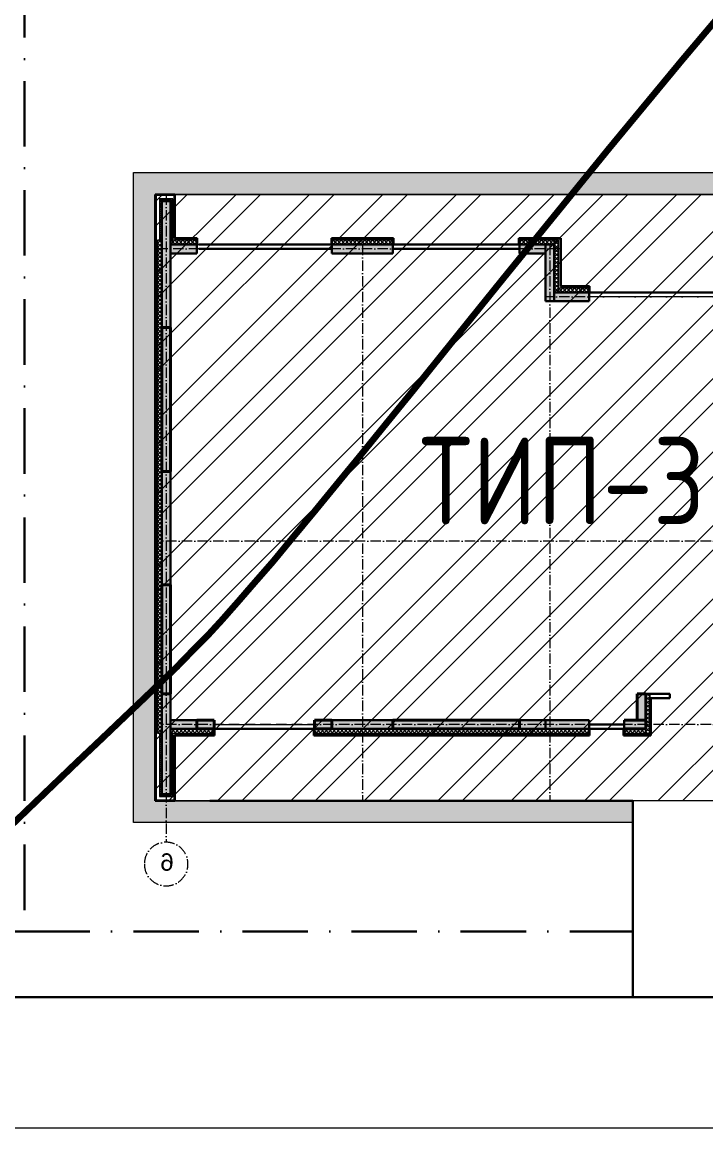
# Model space of a CAD drawing. Header units: millimetres. Extents: x 1353783 to 6492029790, y -7276956 to -512500.
# Drawn here: x 9984352 to 9987488, y -2844701 to -2839631 of the extents above; entities that cross this region are included whole.
import ezdxf
from ezdxf.enums import TextEntityAlignment as Align

# ---------------------------------------------------------------- set-up
doc = ezdxf.new("R2010")
doc.units = ezdxf.units.MM
for name, pattern in [('( Dashed )', [0.75, 0.5, -0.25]), ('482 Границы районов', [5, 3, -1, 0, -1]), ('ACAD_ISO10W100', [18, 12, -3, 0, -3]), ('CONTI', [0]), ('осевая', [50.8, 31.75, -6.35, 6.35, -6.35])]:
    doc.linetypes.add(name, pattern=pattern)
doc.layers.get('0').update_dxf_attribs({"lineweight": 5})
doc.layers.get('Defpoints').update_dxf_attribs({"color": 255})
for name, color, linetype, lineweight in [('!A-DIAFRAGM типовой', 142, 'Continuous', 0), ('7земля', 7, 'Continuous', 30), ('DIAFRAGM', 46, 'Continuous', 30), ('Hatch', 254, 'Continuous', 5), ('INSULATION', 81, 'Continuous', 5), ('Room_name', 250, 'Continuous', 20), ('Room_number', 250, 'Continuous', 13), ('Ар-окна', 5, 'Continuous', 9), ('ГП-Граница учасика ИЖС', 3, 'Continuous', 5), ('ГП-Тратуар', 3, 'Continuous', 5), ('оси', 231, 'осевая', 9)]:
    doc.layers.add(name, color=color, linetype=linetype, lineweight=lineweight)
for name, color, linetype in [('GOR_BUNKNOWN', 212, 'CONTI'), ('Заливка', 7, 'Continuous'), ('РЕЛЬЕФ', 7, 'CONTI')]:
    doc.layers.add(name, color=color, linetype=linetype)
doc.styles.add('GOST Common', font='', dxfattribs={"height": 3})
doc.styles.add('ISOCPEUR', font='', dxfattribs={"width": 0.85})
doc.styles.get('GOST Common').set_extended_font_data('GOST Common')
doc.styles.get('ISOCPEUR').set_extended_font_data('ISOCPEUR')

# ---------------------------------------------------------------- blocks, each defined once
blk = doc.blocks.new('амвамвам')
at = {"lineweight": 30, "ltscale": 100, "true_color": 0x939598}
h = blk.add_hatch(color=252, dxfattribs=at)
h.dxf.hatch_style = 1
h.paths.add_polyline_path([(9894780, -3620392), (9894780, -3620892), (9899130, -3620892), (9899130, -3620392)], flags=17)
h.paths.add_polyline_path([(9891980, -3620392), (9891980, -3620892), (9880530, -3620892), (9880530, -3605992), (9906030, -3605992), (9906530, -3605992), (9906530, -3623392), (9906030, -3623392), (9906030, -3606492), (9881030, -3606492), (9881030, -3620392)])
at = {"color": 251, "lineweight": 15, "ltscale": 100, "true_color": 0x636466}
blk.add_lwpolyline([(9891980, -3620392), (9891980, -3620892), (9880530, -3620892), (9880530, -3605992), (9906030, -3605992), (9906530, -3605992), (9906530, -3623392), (9906030, -3623392), (9906030, -3606492), (9881030, -3606492), (9881030, -3620392)], close=True, dxfattribs=at)
blk = doc.blocks.new('ТИП-3')
at = {"layer": '!A-DIAFRAGM типовой', "lineweight": 0, "ltscale": 100, "true_color": 0x000000}
h = blk.add_hatch(color=18, dxfattribs=at)
h.dxf.hatch_style = 1
h.paths.add_polyline_path([(10387614, -2871481), (10387814, -2871481), (10387814, -2868581), (10387614, -2868581)])
h = blk.add_hatch(color=18, dxfattribs=at)
h.dxf.hatch_style = 1
h.paths.add_polyline_path([(10378814, -2870881), (10379014, -2870881), (10379014, -2869581), (10378814, -2869581)])
h = blk.add_hatch(color=18, dxfattribs=at)
h.dxf.hatch_style = 1
h.paths.add_polyline_path([(10379014, -2869581), (10379014, -2869781), (10379614, -2869781), (10379614, -2869581)])
h = blk.add_hatch(color=18, dxfattribs=at)
h.dxf.hatch_style = 1
h.paths.add_polyline_path([(10382514, -2869581), (10382514, -2869781), (10383914, -2869781), (10383914, -2869581)])
h = blk.add_hatch(color=18, dxfattribs=at)
h.dxf.hatch_style = 1
h.paths.add_polyline_path([(10387014, -2869581), (10387014, -2869781), (10387614, -2869781), (10387614, -2869581)])
h = blk.add_hatch(color=18, dxfattribs=at)
h.dxf.hatch_style = 1
h.paths.add_polyline_path([(10378014, -2870681), (10378014, -2870881), (10378814, -2870881), (10378814, -2870681)])
h = blk.add_hatch(color=18, dxfattribs=at)
h.dxf.hatch_style = 1
h.paths.add_polyline_path([(10387814, -2874781), (10387614, -2874781), (10387614, -2877381), (10387814, -2877381)])
h = blk.add_hatch(color=18, dxfattribs=at)
h.dxf.hatch_style = 1
h.paths.add_polyline_path([(10387814, -2879881), (10387614, -2879881), (10387614, -2882181), (10387814, -2882181)])
h = blk.add_hatch(color=18, dxfattribs=at)
h.dxf.hatch_style = 1
h.paths.add_polyline_path([(10378014, -2880481), (10378014, -2880681), (10379014, -2880681), (10379014, -2880481)])
h = blk.add_hatch(color=18, dxfattribs=at)
h.dxf.hatch_style = 1
h.paths.add_polyline_path([(10379614, -2880481), (10379614, -2880681), (10379014, -2880681), (10379014, -2880481)])
h = blk.add_hatch(color=18, dxfattribs=at)
h.dxf.hatch_style = 1
h.paths.add_polyline_path([(10383914, -2880481), (10383914, -2880681), (10382514, -2880681), (10382514, -2880481)])
h = blk.add_hatch(color=18, dxfattribs=at)
h.dxf.hatch_style = 1
h.paths.add_polyline_path([(10387614, -2880681), (10387614, -2880481), (10387014, -2880481), (10387014, -2880681)])
at = {"layer": 'Hatch', "lineweight": 40, "ltscale": 0.5, "true_color": 0x000000}
for points in [[(10387814, -2874781), (10387614, -2874781), (10387614, -2871481), (10387814, -2871481)], [(10387814, -2879881), (10387614, -2879881), (10387614, -2877381), (10387814, -2877381)], [(10376914, -2880481), (10376714, -2880481), (10376714, -2879879), (10376914, -2879879)], [(10376714, -2880681), (10376714, -2880481), (10377214, -2880481), (10377214, -2880681)], [(10379614, -2880681), (10379614, -2880481), (10382514, -2880481), (10382514, -2880681)], [(10383914, -2880681), (10383914, -2880481), (10384314, -2880481), (10384314, -2880681)], [(10386614, -2880681), (10386614, -2880481), (10387014, -2880481), (10387014, -2880681)]]:
    blk.add_hatch(color=18, dxfattribs=at).paths.add_polyline_path(points)
at = {"layer": '7земля', "color": 18, "linetype": '( Dashed )', "lineweight": 20, "ltscale": 700, "true_color": 0x000000}
for p, q in [((10363414, -2868431), (10387514, -2868431)), ((10369864, -2882331), (10387514, -2882331))]:
    blk.add_line(p, q, dxfattribs=at)
at = {"layer": '7земля', "color": 18, "lineweight": 30, "ltscale": 100, "true_color": 0x000000}
for p, q in [((10387514, -2869431), (10387514, -2868431)), ((10387514, -2868431), (10387964, -2868431)), ((10387524, -2869441), (10387524, -2868441)), ((10387524, -2868441), (10387954, -2868441)), ((10387954, -2868441), (10387954, -2882321)), ((10387964, -2868431), (10387964, -2882331)), ((10378664, -2870531), (10378664, -2869431)), ((10378664, -2869431), (10379624, -2869431)), ((10378674, -2870541), (10378674, -2869441)), ((10378674, -2869441), (10379614, -2869441)), ((10379614, -2869441), (10379614, -2869581)), ((10379614, -2869581), (10379664, -2869581)), ((10379624, -2869431), (10379624, -2869581)), ((10382464, -2869581), (10379664, -2869581)), ((10382514, -2869581), (10382464, -2869581)), ((10383924, -2869431), (10382504, -2869431)), ((10382504, -2869431), (10382504, -2869581)), ((10383914, -2869441), (10382514, -2869441)), ((10382514, -2869441), (10382514, -2869581)), ((10383914, -2869581), (10383914, -2869441)), ((10383914, -2869581), (10383964, -2869581)), ((10383924, -2869581), (10383924, -2869431)), ((10386964, -2869581), (10383964, -2869581)), ((10387004, -2869581), (10387004, -2869431)), ((10387004, -2869431), (10387514, -2869431)), ((10387014, -2869581), (10387014, -2869441)), ((10387014, -2869441), (10387524, -2869441)), ((10379664, -2869681), (10379614, -2869681)), ((10379664, -2869681), (10382464, -2869681)), ((10382464, -2869681), (10382514, -2869681)), ((10383964, -2869681), (10383914, -2869681)), ((10383964, -2869681), (10386964, -2869681)), ((10378004, -2870681), (10378004, -2870531)), ((10378004, -2870531), (10378664, -2870531)), ((10378014, -2870681), (10378014, -2870541)), ((10378014, -2870541), (10378674, -2870541)), ((10377964, -2870681), (10375164, -2870681)), ((10378014, -2870681), (10377964, -2870681)), ((10376164, -2879979), (10376164, -2879879)), ((10376164, -2879979), (10376164, -2879879)), ((10376164, -2879879), (10376214, -2879879)), ((10376214, -2879979), (10376164, -2879979)), ((10376564, -2879879), (10376214, -2879879)), ((10376214, -2879979), (10376564, -2879979)), ((10376614, -2879879), (10376564, -2879879)), ((10376564, -2879979), (10376614, -2879979)), ((10376604, -2879979), (10376604, -2880832)), ((10376614, -2879879), (10376714, -2879879)), ((10376614, -2879979), (10376614, -2880822)), ((10377214, -2880481), (10377214, -2880681)), ((10378014, -2880481), (10378014, -2880681)), ((10377201, -2880681), (10377214, -2880694)), ((10377214, -2880681), (10377214, -2880581)), ((10377214, -2880581), (10377264, -2880581)), ((10377214, -2880821), (10377214, -2880681)), ((10377264, -2880681), (10377214, -2880681)), ((10377224, -2880831), (10377224, -2880681)), ((10377964, -2880581), (10377264, -2880581)), ((10377264, -2880681), (10377964, -2880681)), ((10378014, -2880581), (10377964, -2880581)), ((10377964, -2880681), (10378014, -2880681)), ((10378004, -2880681), (10378004, -2880831)), ((10378014, -2880681), (10378014, -2880581)), ((10378014, -2880681), (10378014, -2880821)), ((10384364, -2880681), (10384314, -2880681)), ((10384314, -2880821), (10384314, -2880681)), ((10384324, -2880831), (10384324, -2880681)), ((10384364, -2880681), (10386564, -2880681)), ((10386564, -2880681), (10386614, -2880681)), ((10386604, -2880831), (10386604, -2880681)), ((10386614, -2880821), (10386614, -2880681)), ((10376604, -2880832), (10377224, -2880831)), ((10376614, -2880822), (10377214, -2880821)), ((10378004, -2880831), (10384324, -2880831)), ((10378014, -2880821), (10384314, -2880821)), ((10387514, -2880831), (10386604, -2880831)), ((10387524, -2880821), (10386614, -2880821)), ((10387514, -2882331), (10387514, -2880831)), ((10387524, -2882321), (10387524, -2880821)), ((10387964, -2882331), (10387514, -2882331)), ((10387954, -2882321), (10387524, -2882321))]:
    blk.add_line(p, q, dxfattribs=at)
at = {"layer": 'DIAFRAGM', "color": 18, "ltscale": 0.5, "true_color": 0x000000}
for p, q in [((10387814, -2868581), (10387614, -2868581)), ((10387614, -2868581), (10387614, -2871481)), ((10387814, -2871481), (10387814, -2868581)), ((10379014, -2869581), (10378814, -2869581)), ((10378814, -2869581), (10378814, -2870881)), ((10379014, -2870881), (10379014, -2869581)), ((10379014, -2869581), (10379014, -2869781)), ((10379614, -2869581), (10379014, -2869581)), ((10379614, -2869781), (10379614, -2869581)), ((10382514, -2869581), (10382514, -2869781)), ((10383914, -2869581), (10382514, -2869581)), ((10383914, -2869781), (10383914, -2869581)), ((10387014, -2869581), (10387014, -2869781)), ((10387614, -2869581), (10387014, -2869581)), ((10387614, -2869781), (10387614, -2869581)), ((10379014, -2869781), (10379614, -2869781)), ((10382514, -2869781), (10383914, -2869781)), ((10383314, -2869781), (10383114, -2869781)), ((10387014, -2869781), (10387614, -2869781)), ((10378014, -2870681), (10378014, -2870881)), ((10378814, -2870681), (10378014, -2870681)), ((10378814, -2870881), (10378814, -2870681)), ((10378014, -2870881), (10378814, -2870881)), ((10378814, -2870881), (10379014, -2870881)), ((10387614, -2871481), (10387814, -2871481)), ((10387814, -2874781), (10387614, -2874781)), ((10387614, -2874781), (10387614, -2877381)), ((10387814, -2877381), (10387814, -2874781)), ((10387614, -2876481), (10387614, -2876281)), ((10387614, -2877381), (10387814, -2877381)), ((10387814, -2879881), (10387614, -2879881)), ((10387614, -2879881), (10387614, -2882181)), ((10387814, -2882181), (10387814, -2879881)), ((10379014, -2880481), (10378014, -2880481)), ((10379014, -2880681), (10379014, -2880481)), ((10379014, -2880681), (10379014, -2880481)), ((10379014, -2880481), (10379614, -2880481)), ((10379614, -2880481), (10379614, -2880681)), ((10382514, -2880681), (10382514, -2880481)), ((10382514, -2880481), (10383914, -2880481)), ((10383914, -2880481), (10383914, -2880681)), ((10387614, -2880481), (10387014, -2880481)), ((10387014, -2880481), (10387014, -2880681)), ((10387614, -2880681), (10387614, -2880481)), ((10378014, -2880681), (10378814, -2880681)), ((10379014, -2880681), (10378814, -2880681)), ((10379614, -2880681), (10379014, -2880681)), ((10383914, -2880681), (10382514, -2880681)), ((10387014, -2880681), (10387614, -2880681)), ((10387614, -2882181), (10387814, -2882181))]:
    blk.add_line(p, q, dxfattribs=at)
at = {"layer": 'Hatch', "color": 18, "lineweight": 40, "ltscale": 0.5, "true_color": 0x000000}
for p, q in [((10387614, -2874781), (10387614, -2871481)), ((10387614, -2871481), (10387814, -2871481)), ((10387814, -2871481), (10387814, -2874781)), ((10387614, -2873541), (10387614, -2873441)), ((10387814, -2874781), (10387614, -2874781)), ((10387614, -2879881), (10387614, -2877381)), ((10387614, -2877381), (10387814, -2877381)), ((10387814, -2877381), (10387814, -2879881)), ((10376814, -2879879), (10376714, -2879879)), ((10376714, -2880481), (10376714, -2879879)), ((10376714, -2879879), (10376914, -2879879)), ((10376914, -2879879), (10376914, -2880481)), ((10387814, -2879881), (10387614, -2879881)), ((10376714, -2880681), (10376714, -2880481)), ((10376714, -2880481), (10377214, -2880481)), ((10376914, -2880481), (10376714, -2880481)), ((10379614, -2880681), (10379614, -2880481)), ((10379614, -2880481), (10382514, -2880481)), ((10379914, -2880481), (10380014, -2880481)), ((10381414, -2880481), (10381514, -2880481)), ((10382514, -2880481), (10382414, -2880481)), ((10382514, -2880481), (10382514, -2880681)), ((10383914, -2880681), (10383914, -2880481)), ((10383914, -2880481), (10384314, -2880481)), ((10384314, -2880481), (10384314, -2880681)), ((10386614, -2880681), (10386614, -2880481)), ((10386614, -2880481), (10387014, -2880481)), ((10387014, -2880481), (10387014, -2880681)), ((10377214, -2880681), (10376714, -2880681)), ((10382514, -2880681), (10379614, -2880681)), ((10384314, -2880681), (10383914, -2880681)), ((10387014, -2880681), (10386614, -2880681))]:
    blk.add_line(p, q, dxfattribs=at)
at = {"layer": 'INSULATION', "color": 18, "linetype": 'Continuous', "ltscale": 0.5, "true_color": 0x000000}
for p, q in [((10387564, -2868563), (10387596, -2868531)), ((10387564, -2868544), (10387601, -2868581)), ((10387591, -2868581), (10387641, -2868531)), ((10387596, -2868531), (10387646, -2868581)), ((10387636, -2868581), (10387686, -2868531)), ((10387641, -2868531), (10387691, -2868581)), ((10387681, -2868581), (10387731, -2868531)), ((10387686, -2868531), (10387736, -2868581)), ((10387726, -2868581), (10387776, -2868531)), ((10387731, -2868531), (10387781, -2868581)), ((10387771, -2868581), (10387821, -2868531)), ((10387776, -2868531), (10387826, -2868581)), ((10387816, -2868581), (10387864, -2868532)), ((10387821, -2868531), (10387864, -2868574)), ((10387861, -2868581), (10387864, -2868577)), ((10387601, -2868581), (10387564, -2868618)), ((10387564, -2868608), (10387614, -2868658)), ((10387614, -2868613), (10387564, -2868663)), ((10387564, -2868653), (10387614, -2868703)), ((10387614, -2868658), (10387564, -2868708)), ((10387564, -2868698), (10387614, -2868748)), ((10387614, -2868703), (10387564, -2868753)), ((10387564, -2868742), (10387614, -2868792)), ((10387614, -2868748), (10387564, -2868798)), ((10387564, -2868787), (10387614, -2868837)), ((10387614, -2868792), (10387564, -2868842)), ((10387582, -2868581), (10387614, -2868613)), ((10387851, -2868581), (10387814, -2868618)), ((10387814, -2868608), (10387864, -2868658)), ((10387864, -2868613), (10387814, -2868663)), ((10387814, -2868653), (10387864, -2868703)), ((10387864, -2868658), (10387814, -2868708)), ((10387814, -2868698), (10387864, -2868748)), ((10387864, -2868703), (10387814, -2868753)), ((10387814, -2868742), (10387864, -2868792)), ((10387864, -2868748), (10387814, -2868798)), ((10387814, -2868787), (10387864, -2868837)), ((10387864, -2868792), (10387814, -2868842)), ((10387832, -2868581), (10387864, -2868613)), ((10387564, -2868832), (10387614, -2868882)), ((10387614, -2868837), (10387564, -2868887)), ((10387564, -2868877), (10387614, -2868927)), ((10387614, -2868882), (10387564, -2868932)), ((10387564, -2868922), (10387614, -2868972)), ((10387614, -2868927), (10387564, -2868977)), ((10387564, -2868967), (10387614, -2869017)), ((10387614, -2868972), (10387564, -2869022)), ((10387564, -2869012), (10387614, -2869062)), ((10387614, -2869017), (10387564, -2869067)), ((10387564, -2869057), (10387614, -2869107)), ((10387614, -2869062), (10387564, -2869112)), ((10387814, -2868832), (10387864, -2868882)), ((10387864, -2868837), (10387814, -2868887)), ((10387814, -2868877), (10387864, -2868927)), ((10387864, -2868882), (10387814, -2868932)), ((10387814, -2868922), (10387864, -2868972)), ((10387864, -2868927), (10387814, -2868977)), ((10387814, -2868967), (10387864, -2869017)), ((10387864, -2868972), (10387814, -2869022)), ((10387814, -2869012), (10387864, -2869062)), ((10387864, -2869017), (10387814, -2869067)), ((10387814, -2869057), (10387864, -2869107)), ((10387864, -2869062), (10387814, -2869112)), ((10387564, -2869102), (10387614, -2869152)), ((10387614, -2869107), (10387564, -2869157)), ((10387564, -2869147), (10387614, -2869197)), ((10387614, -2869152), (10387564, -2869202)), ((10387564, -2869191), (10387614, -2869241)), ((10387614, -2869197), (10387564, -2869247)), ((10387564, -2869236), (10387614, -2869286)), ((10387614, -2869241), (10387564, -2869291)), ((10387564, -2869281), (10387614, -2869331)), ((10387614, -2869286), (10387564, -2869336)), ((10387564, -2869326), (10387614, -2869376)), ((10387614, -2869331), (10387564, -2869381)), ((10387814, -2869102), (10387864, -2869152)), ((10387864, -2869107), (10387814, -2869157)), ((10387814, -2869147), (10387864, -2869197)), ((10387864, -2869152), (10387814, -2869202)), ((10387814, -2869191), (10387864, -2869241)), ((10387864, -2869197), (10387814, -2869247)), ((10387814, -2869236), (10387864, -2869286)), ((10387864, -2869241), (10387814, -2869291)), ((10387814, -2869281), (10387864, -2869331)), ((10387864, -2869286), (10387814, -2869336)), ((10387814, -2869326), (10387864, -2869376)), ((10387864, -2869331), (10387814, -2869381)), ((10378714, -2869497), (10378731, -2869481)), ((10378714, -2869587), (10378814, -2869487)), ((10378814, -2869597), (10378714, -2869497)), ((10378714, -2869677), (10378814, -2869577)), ((10378814, -2869687), (10378714, -2869587)), ((10378814, -2869508), (10378788, -2869481)), ((10378814, -2869509), (10378842, -2869481)), ((10378814, -2869543), (10378852, -2869581)), ((10378832, -2869581), (10378932, -2869481)), ((10378842, -2869481), (10378942, -2869581)), ((10378922, -2869581), (10379022, -2869481)), ((10378932, -2869481), (10379032, -2869581)), ((10379011, -2869581), (10379111, -2869481)), ((10379022, -2869481), (10379122, -2869581)), ((10379101, -2869581), (10379201, -2869481)), ((10379111, -2869481), (10379211, -2869581)), ((10379191, -2869581), (10379291, -2869481)), ((10379201, -2869481), (10379301, -2869581)), ((10379281, -2869581), (10379381, -2869481)), ((10379291, -2869481), (10379391, -2869581)), ((10379371, -2869581), (10379471, -2869481)), ((10379381, -2869481), (10379481, -2869581)), ((10379460, -2869581), (10379560, -2869481)), ((10379471, -2869481), (10379571, -2869581)), ((10379550, -2869581), (10379614, -2869517)), ((10379560, -2869481), (10379614, -2869535)), ((10382514, -2869500), (10382534, -2869481)), ((10382514, -2869551), (10382544, -2869581)), ((10382524, -2869581), (10382624, -2869481)), ((10382534, -2869481), (10382634, -2869581)), ((10382613, -2869581), (10382713, -2869481)), ((10382624, -2869481), (10382724, -2869581)), ((10382703, -2869581), (10382803, -2869481)), ((10382713, -2869481), (10382813, -2869581)), ((10382793, -2869581), (10382893, -2869481)), ((10382803, -2869481), (10382903, -2869581)), ((10382883, -2869581), (10382983, -2869481)), ((10382893, -2869481), (10382993, -2869581)), ((10382973, -2869581), (10383073, -2869481)), ((10382983, -2869481), (10383083, -2869581)), ((10383062, -2869581), (10383162, -2869481)), ((10383073, -2869481), (10383173, -2869581)), ((10383152, -2869581), (10383252, -2869481)), ((10383162, -2869481), (10383262, -2869581)), ((10383242, -2869581), (10383342, -2869481)), ((10383252, -2869481), (10383352, -2869581)), ((10383332, -2869581), (10383432, -2869481)), ((10383342, -2869481), (10383442, -2869581)), ((10383422, -2869581), (10383522, -2869481)), ((10383432, -2869481), (10383532, -2869581)), ((10383511, -2869581), (10383611, -2869481)), ((10383522, -2869481), (10383622, -2869581)), ((10383601, -2869581), (10383701, -2869481)), ((10383611, -2869481), (10383711, -2869581)), ((10383691, -2869581), (10383791, -2869481)), ((10383701, -2869481), (10383801, -2869581)), ((10383781, -2869581), (10383881, -2869481)), ((10383791, -2869481), (10383891, -2869581)), ((10383871, -2869581), (10383914, -2869537)), ((10383881, -2869481), (10383914, -2869514)), ((10387014, -2869529), (10387062, -2869481)), ((10387014, -2869523), (10387073, -2869581)), ((10387052, -2869581), (10387152, -2869481)), ((10387062, -2869481), (10387162, -2869581)), ((10387142, -2869581), (10387242, -2869481)), ((10387152, -2869481), (10387252, -2869581)), ((10387232, -2869581), (10387332, -2869481)), ((10387242, -2869481), (10387342, -2869581)), ((10387322, -2869581), (10387422, -2869481)), ((10387332, -2869481), (10387432, -2869581)), ((10387411, -2869581), (10387511, -2869481)), ((10387422, -2869481), (10387522, -2869581)), ((10387501, -2869581), (10387601, -2869481)), ((10387511, -2869481), (10387611, -2869581)), ((10387564, -2869371), (10387614, -2869421)), ((10387614, -2869376), (10387564, -2869426)), ((10387564, -2869416), (10387614, -2869466)), ((10387614, -2869421), (10387564, -2869471)), ((10387564, -2869461), (10387584, -2869481)), ((10387591, -2869581), (10387614, -2869558)), ((10387614, -2869466), (10387599, -2869481)), ((10387601, -2869481), (10387614, -2869494)), ((10387814, -2869371), (10387864, -2869421)), ((10387864, -2869376), (10387814, -2869426)), ((10387814, -2869416), (10387864, -2869466)), ((10387864, -2869421), (10387814, -2869471)), ((10387814, -2869461), (10387834, -2869481)), ((10387814, -2869548), (10387882, -2869481)), ((10387814, -2869638), (10387914, -2869538)), ((10387914, -2869648), (10387814, -2869548)), ((10387914, -2869559), (10387837, -2869481)), ((10387864, -2869466), (10387849, -2869481)), ((10378714, -2869767), (10378814, -2869667)), ((10378814, -2869777), (10378714, -2869677)), ((10378714, -2869857), (10378814, -2869757)), ((10378814, -2869867), (10378714, -2869767)), ((10387814, -2869728), (10387914, -2869628)), ((10387914, -2869738), (10387814, -2869638)), ((10387814, -2869818), (10387914, -2869718)), ((10387914, -2869828), (10387814, -2869728)), ((10387814, -2869908), (10387914, -2869808)), ((10387914, -2869918), (10387814, -2869818)), ((10378714, -2869946), (10378814, -2869846)), ((10378814, -2869957), (10378714, -2869857)), ((10378714, -2870036), (10378814, -2869936)), ((10378814, -2870046), (10378714, -2869946)), ((10378714, -2870126), (10378814, -2870026)), ((10378814, -2870136), (10378714, -2870036)), ((10387814, -2869997), (10387914, -2869897)), ((10387914, -2870008), (10387814, -2869908)), ((10387814, -2870087), (10387914, -2869987)), ((10387914, -2870097), (10387814, -2869997)), ((10387814, -2870177), (10387914, -2870077)), ((10387914, -2870187), (10387814, -2870087)), ((10378714, -2870216), (10378814, -2870116)), ((10378814, -2870226), (10378714, -2870126)), ((10378714, -2870306), (10378814, -2870206)), ((10378814, -2870316), (10378714, -2870216)), ((10378714, -2870395), (10378814, -2870295)), ((10378814, -2870406), (10378714, -2870306)), ((10387814, -2870267), (10387914, -2870167)), ((10387914, -2870277), (10387814, -2870177)), ((10387814, -2870357), (10387914, -2870257)), ((10387914, -2870367), (10387814, -2870267)), ((10387814, -2870446), (10387914, -2870346)), ((10378014, -2870647), (10378081, -2870581)), ((10378014, -2870604), (10378091, -2870681)), ((10378071, -2870681), (10378171, -2870581)), ((10378081, -2870581), (10378181, -2870681)), ((10378160, -2870681), (10378260, -2870581)), ((10378171, -2870581), (10378271, -2870681)), ((10378250, -2870681), (10378350, -2870581)), ((10378260, -2870581), (10378360, -2870681)), ((10378340, -2870681), (10378440, -2870581)), ((10378350, -2870581), (10378450, -2870681)), ((10378430, -2870681), (10378530, -2870581)), ((10378440, -2870581), (10378540, -2870681)), ((10378520, -2870681), (10378620, -2870581)), ((10378530, -2870581), (10378630, -2870681)), ((10378609, -2870681), (10378709, -2870581)), ((10378620, -2870581), (10378714, -2870676)), ((10378709, -2870581), (10378714, -2870586)), ((10378714, -2870485), (10378814, -2870385)), ((10378814, -2870495), (10378714, -2870395)), ((10378714, -2870575), (10378814, -2870475)), ((10378814, -2870585), (10378714, -2870485)), ((10378714, -2870665), (10378814, -2870565)), ((10378814, -2870675), (10378714, -2870575)), ((10387914, -2870457), (10387814, -2870357)), ((10387814, -2870536), (10387914, -2870436)), ((10387914, -2870546), (10387814, -2870446)), ((10387814, -2870626), (10387914, -2870526)), ((10387914, -2870636), (10387814, -2870536)), ((10378699, -2870681), (10378714, -2870666)), ((10378730, -2870681), (10378714, -2870665)), ((10378788, -2870681), (10378814, -2870655)), ((10387814, -2870716), (10387914, -2870616)), ((10387914, -2870726), (10387814, -2870626)), ((10387814, -2870806), (10387914, -2870706)), ((10387914, -2870816), (10387814, -2870716)), ((10387814, -2870895), (10387914, -2870795)), ((10387914, -2870906), (10387814, -2870806)), ((10387814, -2870985), (10387914, -2870885)), ((10387914, -2870995), (10387814, -2870895)), ((10387814, -2871075), (10387914, -2870975)), ((10387914, -2871085), (10387814, -2870985)), ((10387814, -2871165), (10387914, -2871065)), ((10387914, -2871175), (10387814, -2871075)), ((10387814, -2871255), (10387914, -2871155)), ((10387914, -2871265), (10387814, -2871165)), ((10387814, -2871344), (10387914, -2871244)), ((10387914, -2871355), (10387814, -2871255)), ((10387814, -2871434), (10387914, -2871334)), ((10387914, -2871444), (10387814, -2871344)), ((10387814, -2871524), (10387914, -2871424)), ((10387914, -2871534), (10387814, -2871434)), ((10387814, -2871614), (10387914, -2871514)), ((10387914, -2871624), (10387814, -2871524)), ((10387814, -2871704), (10387914, -2871604)), ((10387914, -2871714), (10387814, -2871614)), ((10387814, -2871793), (10387914, -2871693)), ((10387914, -2871804), (10387814, -2871704)), ((10387814, -2871883), (10387914, -2871783)), ((10387914, -2871893), (10387814, -2871793)), ((10387814, -2871973), (10387914, -2871873)), ((10387914, -2871983), (10387814, -2871883)), ((10387814, -2872063), (10387914, -2871963)), ((10387914, -2872073), (10387814, -2871973)), ((10387814, -2872153), (10387914, -2872053)), ((10387914, -2872163), (10387814, -2872063)), ((10387814, -2872242), (10387914, -2872142)), ((10387914, -2872253), (10387814, -2872153)), ((10387814, -2872332), (10387914, -2872232)), ((10387914, -2872342), (10387814, -2872242)), ((10387814, -2872422), (10387914, -2872322)), ((10387914, -2872432), (10387814, -2872332)), ((10387814, -2872512), (10387914, -2872412)), ((10387914, -2872522), (10387814, -2872422)), ((10387814, -2872602), (10387914, -2872502)), ((10387914, -2872612), (10387814, -2872512)), ((10387814, -2872691), (10387914, -2872591)), ((10387914, -2872702), (10387814, -2872602)), ((10387814, -2872781), (10387914, -2872681)), ((10387914, -2872791), (10387814, -2872691)), ((10387814, -2872871), (10387914, -2872771)), ((10387914, -2872881), (10387814, -2872781)), ((10387814, -2872961), (10387914, -2872861)), ((10387914, -2872971), (10387814, -2872871)), ((10387814, -2873051), (10387914, -2872951)), ((10387914, -2873061), (10387814, -2872961)), ((10387814, -2873140), (10387914, -2873040)), ((10387914, -2873151), (10387814, -2873051)), ((10387814, -2873230), (10387914, -2873130)), ((10387914, -2873240), (10387814, -2873140)), ((10387814, -2873320), (10387914, -2873220)), ((10387914, -2873330), (10387814, -2873230)), ((10387814, -2873410), (10387914, -2873310)), ((10387914, -2873420), (10387814, -2873320)), ((10387814, -2873500), (10387914, -2873400)), ((10387914, -2873510), (10387814, -2873410)), ((10387814, -2873589), (10387914, -2873489)), ((10387914, -2873600), (10387814, -2873500)), ((10387814, -2873679), (10387914, -2873579)), ((10387914, -2873689), (10387814, -2873589)), ((10387814, -2873769), (10387914, -2873669)), ((10387914, -2873779), (10387814, -2873679)), ((10387814, -2873859), (10387914, -2873759)), ((10387914, -2873869), (10387814, -2873769)), ((10387814, -2873949), (10387914, -2873849)), ((10387914, -2873959), (10387814, -2873859)), ((10387814, -2874038), (10387914, -2873938)), ((10387914, -2874049), (10387814, -2873949)), ((10387814, -2874128), (10387914, -2874028)), ((10387914, -2874138), (10387814, -2874038)), ((10387814, -2874218), (10387914, -2874118)), ((10387914, -2874228), (10387814, -2874128)), ((10387814, -2874308), (10387914, -2874208)), ((10387914, -2874318), (10387814, -2874218)), ((10387814, -2874398), (10387914, -2874298)), ((10387914, -2874408), (10387814, -2874308)), ((10387814, -2874487), (10387914, -2874387)), ((10387914, -2874498), (10387814, -2874398)), ((10387814, -2874577), (10387914, -2874477)), ((10387914, -2874587), (10387814, -2874487)), ((10387814, -2874667), (10387914, -2874567)), ((10387914, -2874677), (10387814, -2874577)), ((10387814, -2874757), (10387914, -2874657)), ((10387914, -2874767), (10387814, -2874667)), ((10387814, -2874847), (10387914, -2874747)), ((10387914, -2874857), (10387814, -2874757)), ((10387814, -2874936), (10387914, -2874836)), ((10387914, -2874947), (10387814, -2874847)), ((10387814, -2875026), (10387914, -2874926)), ((10387914, -2875036), (10387814, -2874936)), ((10387814, -2875116), (10387914, -2875016)), ((10387914, -2875126), (10387814, -2875026)), ((10387814, -2875206), (10387914, -2875106)), ((10387914, -2875216), (10387814, -2875116)), ((10387814, -2875296), (10387914, -2875196)), ((10387914, -2875306), (10387814, -2875206)), ((10387814, -2875385), (10387914, -2875285)), ((10387914, -2875396), (10387814, -2875296)), ((10387814, -2875475), (10387914, -2875375)), ((10387914, -2875485), (10387814, -2875385)), ((10387814, -2875565), (10387914, -2875465)), ((10387914, -2875575), (10387814, -2875475)), ((10387814, -2875655), (10387914, -2875555)), ((10387914, -2875665), (10387814, -2875565)), ((10387814, -2875745), (10387914, -2875645)), ((10387914, -2875755), (10387814, -2875655)), ((10387814, -2875834), (10387914, -2875734)), ((10387914, -2875845), (10387814, -2875745)), ((10387814, -2875924), (10387914, -2875824)), ((10387914, -2875934), (10387814, -2875834)), ((10387814, -2876014), (10387914, -2875914)), ((10387914, -2876024), (10387814, -2875924)), ((10387814, -2876104), (10387914, -2876004)), ((10387914, -2876114), (10387814, -2876014)), ((10387814, -2876194), (10387914, -2876094)), ((10387914, -2876204), (10387814, -2876104)), ((10387814, -2876284), (10387914, -2876184)), ((10387914, -2876294), (10387814, -2876194)), ((10387814, -2876373), (10387914, -2876273)), ((10387914, -2876384), (10387814, -2876284)), ((10387814, -2876463), (10387914, -2876363)), ((10387914, -2876473), (10387814, -2876373)), ((10387814, -2876553), (10387914, -2876453)), ((10387914, -2876563), (10387814, -2876463)), ((10387814, -2876643), (10387914, -2876543)), ((10387914, -2876653), (10387814, -2876553)), ((10387814, -2876733), (10387914, -2876633)), ((10387914, -2876743), (10387814, -2876643)), ((10387814, -2876822), (10387914, -2876722)), ((10387914, -2876833), (10387814, -2876733)), ((10387814, -2876912), (10387914, -2876812)), ((10387914, -2876922), (10387814, -2876822)), ((10387814, -2877002), (10387914, -2876902)), ((10387914, -2877012), (10387814, -2876912)), ((10387814, -2877092), (10387914, -2876992)), ((10387914, -2877102), (10387814, -2877002)), ((10387814, -2877182), (10387914, -2877082)), ((10387914, -2877192), (10387814, -2877092)), ((10387814, -2877271), (10387914, -2877171)), ((10387914, -2877282), (10387814, -2877182)), ((10387814, -2877361), (10387914, -2877261)), ((10387914, -2877371), (10387814, -2877271)), ((10387814, -2877451), (10387914, -2877351)), ((10387914, -2877461), (10387814, -2877361)), ((10387814, -2877541), (10387914, -2877441)), ((10387914, -2877551), (10387814, -2877451)), ((10387814, -2877631), (10387914, -2877531)), ((10387914, -2877641), (10387814, -2877541)), ((10387814, -2877720), (10387914, -2877620)), ((10387914, -2877731), (10387814, -2877631)), ((10387814, -2877810), (10387914, -2877710)), ((10387914, -2877820), (10387814, -2877720)), ((10387814, -2877900), (10387914, -2877800)), ((10387914, -2877910), (10387814, -2877810)), ((10387814, -2877990), (10387914, -2877890)), ((10387914, -2878000), (10387814, -2877900)), ((10387814, -2878080), (10387914, -2877980)), ((10387914, -2878090), (10387814, -2877990)), ((10387814, -2878169), (10387914, -2878069)), ((10387914, -2878180), (10387814, -2878080)), ((10387814, -2878259), (10387914, -2878159)), ((10387914, -2878269), (10387814, -2878169)), ((10387814, -2878349), (10387914, -2878249)), ((10387914, -2878359), (10387814, -2878259)), ((10387814, -2878439), (10387914, -2878339)), ((10387914, -2878449), (10387814, -2878349)), ((10387814, -2878529), (10387914, -2878429)), ((10387914, -2878539), (10387814, -2878439)), ((10387814, -2878618), (10387914, -2878518)), ((10387914, -2878629), (10387814, -2878529)), ((10387814, -2878708), (10387914, -2878608)), ((10387914, -2878718), (10387814, -2878618)), ((10387814, -2878798), (10387914, -2878698)), ((10387914, -2878808), (10387814, -2878708)), ((10387814, -2878888), (10387914, -2878788)), ((10387914, -2878898), (10387814, -2878798)), ((10387814, -2878978), (10387914, -2878878)), ((10387914, -2878988), (10387814, -2878888)), ((10387814, -2879067), (10387914, -2878967)), ((10387914, -2879078), (10387814, -2878978)), ((10387814, -2879157), (10387914, -2879057)), ((10387914, -2879167), (10387814, -2879067)), ((10387814, -2879247), (10387914, -2879147)), ((10387914, -2879257), (10387814, -2879157)), ((10387814, -2879337), (10387914, -2879237)), ((10387914, -2879347), (10387814, -2879247)), ((10387814, -2879427), (10387914, -2879327)), ((10387914, -2879437), (10387814, -2879337)), ((10387814, -2879516), (10387914, -2879416)), ((10387914, -2879527), (10387814, -2879427)), ((10387814, -2879606), (10387914, -2879506)), ((10387914, -2879616), (10387814, -2879516)), ((10387814, -2879696), (10387914, -2879596)), ((10387914, -2879706), (10387814, -2879606)), ((10387814, -2879786), (10387914, -2879686)), ((10387914, -2879796), (10387814, -2879696)), ((10376685, -2879879), (10376614, -2879949)), ((10376614, -2879929), (10376714, -2880029)), ((10376714, -2879939), (10376614, -2880039)), ((10376654, -2879879), (10376714, -2879939)), ((10387814, -2879876), (10387914, -2879776)), ((10387914, -2879886), (10387814, -2879786)), ((10387814, -2879965), (10387914, -2879865)), ((10387914, -2879976), (10387814, -2879876)), ((10387814, -2880055), (10387914, -2879955)), ((10387914, -2880065), (10387814, -2879965)), ((10376614, -2880019), (10376714, -2880119)), ((10376714, -2880029), (10376614, -2880129)), ((10376614, -2880108), (10376714, -2880208)), ((10376714, -2880119), (10376614, -2880219)), ((10376614, -2880198), (10376714, -2880298)), ((10376714, -2880208), (10376614, -2880308)), ((10387814, -2880145), (10387914, -2880045)), ((10387914, -2880155), (10387814, -2880055)), ((10387814, -2880235), (10387914, -2880135)), ((10387914, -2880245), (10387814, -2880145)), ((10387814, -2880325), (10387914, -2880225)), ((10387914, -2880335), (10387814, -2880235)), ((10376614, -2880288), (10376714, -2880388)), ((10376714, -2880298), (10376614, -2880398)), ((10376614, -2880378), (10376714, -2880478)), ((10376714, -2880388), (10376614, -2880488)), ((10376614, -2880468), (10376714, -2880568)), ((10376714, -2880478), (10376614, -2880578)), ((10387814, -2880414), (10387914, -2880314)), ((10387914, -2880425), (10387814, -2880325)), ((10387814, -2880504), (10387914, -2880404)), ((10387914, -2880514), (10387814, -2880414)), ((10376614, -2880557), (10376714, -2880657)), ((10376714, -2880568), (10376614, -2880668)), ((10376614, -2880647), (10376714, -2880747)), ((10376714, -2880657), (10376614, -2880757)), ((10376614, -2880737), (10376658, -2880781)), ((10376714, -2880718), (10376752, -2880681)), ((10376714, -2880733), (10376762, -2880781)), ((10376742, -2880781), (10376842, -2880681)), ((10376752, -2880681), (10376852, -2880781)), ((10376831, -2880781), (10376931, -2880681)), ((10376842, -2880681), (10376942, -2880781)), ((10376921, -2880781), (10377021, -2880681)), ((10376931, -2880681), (10377031, -2880781)), ((10377011, -2880781), (10377111, -2880681)), ((10377021, -2880681), (10377121, -2880781)), ((10377101, -2880781), (10377201, -2880681)), ((10377111, -2880681), (10377211, -2880781)), ((10378014, -2880735), (10378068, -2880681)), ((10378014, -2880717), (10378078, -2880781)), ((10378058, -2880781), (10378158, -2880681)), ((10378068, -2880681), (10378168, -2880781)), ((10378148, -2880781), (10378248, -2880681)), ((10378158, -2880681), (10378258, -2880781)), ((10378238, -2880781), (10378338, -2880681)), ((10378248, -2880681), (10378348, -2880781)), ((10378327, -2880781), (10378427, -2880681)), ((10378338, -2880681), (10378438, -2880781)), ((10378417, -2880781), (10378517, -2880681)), ((10378427, -2880681), (10378527, -2880781)), ((10378507, -2880781), (10378607, -2880681)), ((10378517, -2880681), (10378617, -2880781)), ((10378597, -2880781), (10378697, -2880681)), ((10378607, -2880681), (10378707, -2880781)), ((10378687, -2880781), (10378787, -2880681)), ((10378697, -2880681), (10378797, -2880781)), ((10378776, -2880781), (10378876, -2880681)), ((10378787, -2880681), (10378887, -2880781)), ((10378866, -2880781), (10378966, -2880681)), ((10378876, -2880681), (10378976, -2880781)), ((10378956, -2880781), (10379056, -2880681)), ((10378966, -2880681), (10379066, -2880781)), ((10379046, -2880781), (10379146, -2880681)), ((10379056, -2880681), (10379156, -2880781)), ((10379136, -2880781), (10379236, -2880681)), ((10379146, -2880681), (10379246, -2880781)), ((10379225, -2880781), (10379325, -2880681)), ((10379236, -2880681), (10379336, -2880781)), ((10379315, -2880781), (10379415, -2880681)), ((10379325, -2880681), (10379425, -2880781)), ((10379405, -2880781), (10379505, -2880681)), ((10379415, -2880681), (10379515, -2880781)), ((10379495, -2880781), (10379595, -2880681)), ((10379505, -2880681), (10379605, -2880781)), ((10379585, -2880781), (10379685, -2880681)), ((10379595, -2880681), (10379695, -2880781)), ((10379675, -2880781), (10379775, -2880681)), ((10379685, -2880681), (10379785, -2880781)), ((10379764, -2880781), (10379864, -2880681)), ((10379775, -2880681), (10379875, -2880781)), ((10379854, -2880781), (10379954, -2880681)), ((10379864, -2880681), (10379964, -2880781)), ((10379944, -2880781), (10380044, -2880681)), ((10379954, -2880681), (10380054, -2880781)), ((10380034, -2880781), (10380134, -2880681)), ((10380044, -2880681), (10380144, -2880781)), ((10380124, -2880781), (10380224, -2880681)), ((10380134, -2880681), (10380234, -2880781)), ((10380213, -2880781), (10380313, -2880681)), ((10380224, -2880681), (10380324, -2880781)), ((10380303, -2880781), (10380403, -2880681)), ((10380313, -2880681), (10380413, -2880781)), ((10380393, -2880781), (10380493, -2880681)), ((10380403, -2880681), (10380503, -2880781)), ((10380483, -2880781), (10380583, -2880681)), ((10380493, -2880681), (10380593, -2880781)), ((10380573, -2880781), (10380673, -2880681)), ((10380583, -2880681), (10380683, -2880781)), ((10380662, -2880781), (10380762, -2880681)), ((10380673, -2880681), (10380773, -2880781)), ((10380752, -2880781), (10380852, -2880681)), ((10380762, -2880681), (10380862, -2880781)), ((10380842, -2880781), (10380942, -2880681)), ((10380852, -2880681), (10380952, -2880781)), ((10380932, -2880781), (10381032, -2880681)), ((10380942, -2880681), (10381042, -2880781)), ((10381022, -2880781), (10381122, -2880681)), ((10381032, -2880681), (10381132, -2880781)), ((10381111, -2880781), (10381211, -2880681)), ((10381122, -2880681), (10381222, -2880781)), ((10381201, -2880781), (10381301, -2880681)), ((10381211, -2880681), (10381311, -2880781)), ((10381291, -2880781), (10381391, -2880681)), ((10381301, -2880681), (10381401, -2880781)), ((10381381, -2880781), (10381481, -2880681)), ((10381391, -2880681), (10381491, -2880781)), ((10381471, -2880781), (10381571, -2880681)), ((10381481, -2880681), (10381581, -2880781)), ((10381560, -2880781), (10381660, -2880681)), ((10381571, -2880681), (10381671, -2880781)), ((10381650, -2880781), (10381750, -2880681)), ((10381660, -2880681), (10381760, -2880781)), ((10381740, -2880781), (10381840, -2880681)), ((10381750, -2880681), (10381850, -2880781)), ((10381830, -2880781), (10381930, -2880681)), ((10381840, -2880681), (10381940, -2880781)), ((10381920, -2880781), (10382020, -2880681)), ((10381930, -2880681), (10382030, -2880781)), ((10382009, -2880781), (10382109, -2880681)), ((10382020, -2880681), (10382120, -2880781)), ((10382099, -2880781), (10382199, -2880681)), ((10382109, -2880681), (10382209, -2880781)), ((10382189, -2880781), (10382289, -2880681)), ((10382199, -2880681), (10382299, -2880781)), ((10382279, -2880781), (10382379, -2880681)), ((10382289, -2880681), (10382389, -2880781)), ((10382369, -2880781), (10382469, -2880681)), ((10382379, -2880681), (10382479, -2880781)), ((10382458, -2880781), (10382558, -2880681)), ((10382469, -2880681), (10382569, -2880781)), ((10382548, -2880781), (10382648, -2880681)), ((10382558, -2880681), (10382658, -2880781)), ((10382638, -2880781), (10382738, -2880681)), ((10382648, -2880681), (10382748, -2880781)), ((10382728, -2880781), (10382828, -2880681)), ((10382738, -2880681), (10382838, -2880781)), ((10382818, -2880781), (10382918, -2880681)), ((10382828, -2880681), (10382928, -2880781)), ((10382907, -2880781), (10383007, -2880681)), ((10382918, -2880681), (10383018, -2880781)), ((10382997, -2880781), (10383097, -2880681)), ((10383007, -2880681), (10383107, -2880781)), ((10383087, -2880781), (10383187, -2880681)), ((10383097, -2880681), (10383197, -2880781)), ((10383177, -2880781), (10383277, -2880681)), ((10383187, -2880681), (10383287, -2880781)), ((10383267, -2880781), (10383367, -2880681)), ((10383277, -2880681), (10383377, -2880781)), ((10383356, -2880781), (10383456, -2880681)), ((10383367, -2880681), (10383467, -2880781)), ((10383446, -2880781), (10383546, -2880681)), ((10383456, -2880681), (10383556, -2880781)), ((10383536, -2880781), (10383636, -2880681)), ((10383546, -2880681), (10383646, -2880781)), ((10383626, -2880781), (10383726, -2880681)), ((10383636, -2880681), (10383736, -2880781)), ((10383716, -2880781), (10383816, -2880681)), ((10383726, -2880681), (10383826, -2880781)), ((10383805, -2880781), (10383905, -2880681)), ((10383816, -2880681), (10383916, -2880781)), ((10383895, -2880781), (10383995, -2880681)), ((10383905, -2880681), (10384005, -2880781)), ((10383985, -2880781), (10384085, -2880681)), ((10383995, -2880681), (10384095, -2880781)), ((10384075, -2880781), (10384175, -2880681)), ((10384085, -2880681), (10384185, -2880781)), ((10384165, -2880781), (10384265, -2880681)), ((10384175, -2880681), (10384275, -2880781)), ((10384254, -2880781), (10384314, -2880721)), ((10384265, -2880681), (10384314, -2880731)), ((10386614, -2880764), (10386697, -2880681)), ((10386614, -2880688), (10386707, -2880781)), ((10386687, -2880781), (10386787, -2880681)), ((10386697, -2880681), (10386797, -2880781)), ((10386776, -2880781), (10386876, -2880681)), ((10386787, -2880681), (10386887, -2880781)), ((10386866, -2880781), (10386966, -2880681)), ((10386876, -2880681), (10386976, -2880781)), ((10386956, -2880781), (10387056, -2880681)), ((10386966, -2880681), (10387066, -2880781)), ((10387046, -2880781), (10387146, -2880681)), ((10387056, -2880681), (10387156, -2880781)), ((10387136, -2880781), (10387236, -2880681)), ((10387146, -2880681), (10387246, -2880781)), ((10387225, -2880781), (10387325, -2880681)), ((10387236, -2880681), (10387336, -2880781)), ((10387315, -2880781), (10387415, -2880681)), ((10387325, -2880681), (10387425, -2880781)), ((10387405, -2880781), (10387505, -2880681)), ((10387415, -2880681), (10387515, -2880781)), ((10387495, -2880781), (10387595, -2880681)), ((10387505, -2880681), (10387605, -2880781)), ((10387595, -2880681), (10387614, -2880700)), ((10387814, -2880594), (10387914, -2880494)), ((10387914, -2880604), (10387814, -2880504)), ((10387814, -2880684), (10387914, -2880584)), ((10387914, -2880694), (10387814, -2880594)), ((10387814, -2880774), (10387914, -2880674)), ((10387911, -2880781), (10387814, -2880684)), ((10376714, -2880747), (10376680, -2880781)), ((10377191, -2880781), (10377214, -2880757)), ((10386614, -2880778), (10386617, -2880781)), ((10387583, -2880781), (10387564, -2880800)), ((10387564, -2880790), (10387614, -2880840)), ((10387614, -2880795), (10387564, -2880845)), ((10387564, -2880835), (10387614, -2880885)), ((10387614, -2880840), (10387564, -2880890)), ((10387564, -2880880), (10387614, -2880930)), ((10387614, -2880885), (10387564, -2880935)), ((10387564, -2880924), (10387614, -2880974)), ((10387614, -2880930), (10387564, -2880980)), ((10387564, -2880969), (10387614, -2881019)), ((10387614, -2880974), (10387564, -2881024)), ((10387585, -2880781), (10387614, -2880751)), ((10387600, -2880781), (10387614, -2880795)), ((10387822, -2880781), (10387814, -2880774)), ((10387833, -2880781), (10387814, -2880800)), ((10387814, -2880790), (10387864, -2880840)), ((10387864, -2880795), (10387814, -2880845)), ((10387814, -2880835), (10387864, -2880885)), ((10387864, -2880840), (10387814, -2880890)), ((10387814, -2880880), (10387864, -2880930)), ((10387864, -2880885), (10387814, -2880935)), ((10387814, -2880924), (10387864, -2880974)), ((10387864, -2880930), (10387814, -2880980)), ((10387814, -2880969), (10387864, -2881019)), ((10387864, -2880974), (10387814, -2881024)), ((10387850, -2880781), (10387864, -2880795)), ((10387897, -2880781), (10387914, -2880763)), ((10387564, -2881014), (10387614, -2881064)), ((10387614, -2881019), (10387564, -2881069)), ((10387564, -2881059), (10387614, -2881109)), ((10387614, -2881064), (10387564, -2881114)), ((10387564, -2881104), (10387614, -2881154)), ((10387614, -2881109), (10387564, -2881159)), ((10387564, -2881149), (10387614, -2881199)), ((10387614, -2881154), (10387564, -2881204)), ((10387564, -2881194), (10387614, -2881244)), ((10387614, -2881199), (10387564, -2881249)), ((10387564, -2881239), (10387614, -2881289)), ((10387614, -2881244), (10387564, -2881294)), ((10387814, -2881014), (10387864, -2881064)), ((10387864, -2881019), (10387814, -2881069)), ((10387814, -2881059), (10387864, -2881109)), ((10387864, -2881064), (10387814, -2881114)), ((10387814, -2881104), (10387864, -2881154)), ((10387864, -2881109), (10387814, -2881159)), ((10387814, -2881149), (10387864, -2881199)), ((10387864, -2881154), (10387814, -2881204)), ((10387814, -2881194), (10387864, -2881244)), ((10387864, -2881199), (10387814, -2881249)), ((10387814, -2881239), (10387864, -2881289)), ((10387864, -2881244), (10387814, -2881294)), ((10387564, -2881284), (10387614, -2881334)), ((10387614, -2881289), (10387564, -2881339)), ((10387564, -2881329), (10387614, -2881379)), ((10387614, -2881334), (10387564, -2881384)), ((10387564, -2881373), (10387614, -2881423)), ((10387614, -2881379), (10387564, -2881429)), ((10387564, -2881418), (10387614, -2881468)), ((10387614, -2881423), (10387564, -2881473)), ((10387564, -2881463), (10387614, -2881513)), ((10387614, -2881468), (10387564, -2881518)), ((10387814, -2881284), (10387864, -2881334)), ((10387864, -2881289), (10387814, -2881339)), ((10387814, -2881329), (10387864, -2881379)), ((10387864, -2881334), (10387814, -2881384)), ((10387814, -2881373), (10387864, -2881423)), ((10387864, -2881379), (10387814, -2881429)), ((10387814, -2881418), (10387864, -2881468)), ((10387864, -2881423), (10387814, -2881473)), ((10387814, -2881463), (10387864, -2881513)), ((10387864, -2881468), (10387814, -2881518)), ((10387564, -2881508), (10387614, -2881558)), ((10387614, -2881513), (10387564, -2881563)), ((10387564, -2881553), (10387614, -2881603)), ((10387614, -2881558), (10387564, -2881608)), ((10387564, -2881598), (10387614, -2881648)), ((10387614, -2881603), (10387564, -2881653)), ((10387564, -2881643), (10387614, -2881693)), ((10387614, -2881648), (10387564, -2881698)), ((10387564, -2881688), (10387614, -2881738)), ((10387614, -2881693), (10387564, -2881743)), ((10387564, -2881733), (10387614, -2881783)), ((10387614, -2881738), (10387564, -2881788)), ((10387814, -2881508), (10387864, -2881558)), ((10387864, -2881513), (10387814, -2881563)), ((10387814, -2881553), (10387864, -2881603)), ((10387864, -2881558), (10387814, -2881608)), ((10387814, -2881598), (10387864, -2881648)), ((10387864, -2881603), (10387814, -2881653)), ((10387814, -2881643), (10387864, -2881693)), ((10387864, -2881648), (10387814, -2881698)), ((10387814, -2881688), (10387864, -2881738)), ((10387864, -2881693), (10387814, -2881743)), ((10387814, -2881733), (10387864, -2881783)), ((10387864, -2881738), (10387814, -2881788)), ((10387564, -2881778), (10387614, -2881828)), ((10387614, -2881783), (10387564, -2881833)), ((10387564, -2881822), (10387614, -2881872)), ((10387614, -2881828), (10387564, -2881878)), ((10387564, -2881867), (10387614, -2881917)), ((10387614, -2881872), (10387564, -2881922)), ((10387564, -2881912), (10387614, -2881962)), ((10387614, -2881917), (10387564, -2881967)), ((10387564, -2881957), (10387614, -2882007)), ((10387614, -2881962), (10387564, -2882012)), ((10387564, -2882002), (10387614, -2882052)), ((10387614, -2882007), (10387564, -2882057)), ((10387814, -2881778), (10387864, -2881828)), ((10387864, -2881783), (10387814, -2881833)), ((10387814, -2881822), (10387864, -2881872)), ((10387864, -2881828), (10387814, -2881878)), ((10387814, -2881867), (10387864, -2881917)), ((10387864, -2881872), (10387814, -2881922)), ((10387814, -2881912), (10387864, -2881962)), ((10387864, -2881917), (10387814, -2881967)), ((10387814, -2881957), (10387864, -2882007)), ((10387864, -2881962), (10387814, -2882012)), ((10387814, -2882002), (10387864, -2882052)), ((10387864, -2882007), (10387814, -2882057)), ((10387564, -2882047), (10387614, -2882097)), ((10387614, -2882052), (10387564, -2882102)), ((10387564, -2882092), (10387614, -2882142)), ((10387614, -2882097), (10387564, -2882147)), ((10387564, -2882137), (10387609, -2882181)), ((10387564, -2882213), (10387596, -2882181)), ((10387564, -2882194), (10387601, -2882231)), ((10387614, -2882142), (10387575, -2882181)), ((10387591, -2882231), (10387641, -2882181)), ((10387596, -2882181), (10387646, -2882231)), ((10387636, -2882231), (10387686, -2882181)), ((10387641, -2882181), (10387691, -2882231)), ((10387681, -2882231), (10387731, -2882181)), ((10387686, -2882181), (10387736, -2882231)), ((10387726, -2882231), (10387776, -2882181)), ((10387731, -2882181), (10387781, -2882231)), ((10387771, -2882231), (10387821, -2882181)), ((10387776, -2882181), (10387826, -2882231)), ((10387814, -2882047), (10387864, -2882097)), ((10387864, -2882052), (10387814, -2882102)), ((10387814, -2882092), (10387864, -2882142)), ((10387864, -2882097), (10387814, -2882147)), ((10387814, -2882137), (10387859, -2882181)), ((10387816, -2882231), (10387864, -2882183)), ((10387821, -2882181), (10387864, -2882225)), ((10387864, -2882142), (10387825, -2882181)), ((10387861, -2882231), (10387864, -2882227))]:
    blk.add_line(p, q, dxfattribs=at)
at = {"layer": 'INSULATION', "color": 18, "ltscale": 0.5, "true_color": 0x000000}
for p, q in [((10387564, -2868581), (10387564, -2868531)), ((10387564, -2868531), (10387864, -2868531)), ((10387864, -2868531), (10387864, -2868581)), ((10387564, -2869481), (10387564, -2868581)), ((10387564, -2868581), (10387614, -2868581)), ((10387864, -2868581), (10387564, -2868581)), ((10387614, -2868581), (10387614, -2869481)), ((10387814, -2869481), (10387814, -2868581)), ((10387814, -2868581), (10387864, -2868581)), ((10387864, -2868581), (10387864, -2869481)), ((10378714, -2869481), (10378814, -2869481)), ((10378714, -2870681), (10378714, -2869481)), ((10378814, -2869581), (10378814, -2869481)), ((10378814, -2869481), (10379614, -2869481)), ((10378814, -2869481), (10378814, -2870681)), ((10379614, -2869581), (10378814, -2869581)), ((10379614, -2869481), (10379614, -2869581)), ((10382514, -2869581), (10382514, -2869481)), ((10382514, -2869481), (10383914, -2869481)), ((10383914, -2869581), (10382514, -2869581)), ((10383914, -2869481), (10383914, -2869581)), ((10387014, -2869581), (10387014, -2869481)), ((10387014, -2869481), (10387614, -2869481)), ((10387614, -2869581), (10387014, -2869581)), ((10387614, -2869481), (10387564, -2869481)), ((10387614, -2869481), (10387614, -2869581)), ((10387814, -2869481), (10387914, -2869481)), ((10387814, -2880781), (10387814, -2869481)), ((10387864, -2869481), (10387814, -2869481)), ((10387914, -2869481), (10387914, -2880781)), ((10378014, -2870681), (10378014, -2870581)), ((10378014, -2870581), (10378714, -2870581)), ((10378714, -2870581), (10378714, -2870681)), ((10378714, -2870681), (10378014, -2870681)), ((10378814, -2870681), (10378714, -2870681)), ((10376614, -2880781), (10376614, -2879879)), ((10376714, -2879879), (10376714, -2880781)), ((10376714, -2880781), (10376714, -2880681)), ((10376714, -2880681), (10377214, -2880681)), ((10377214, -2880681), (10377214, -2880781)), ((10378014, -2880781), (10378014, -2880681)), ((10378014, -2880681), (10384314, -2880681)), ((10384314, -2880681), (10384314, -2880781)), ((10386614, -2880781), (10386614, -2880681)), ((10386614, -2880681), (10387614, -2880681)), ((10387614, -2880681), (10387614, -2880781)), ((10376714, -2880781), (10376614, -2880781)), ((10377214, -2880781), (10376714, -2880781)), ((10384314, -2880781), (10378014, -2880781)), ((10387614, -2880781), (10386614, -2880781)), ((10387564, -2882181), (10387564, -2880781)), ((10387564, -2880781), (10387614, -2880781)), ((10387614, -2880781), (10387614, -2882181)), ((10387914, -2880781), (10387814, -2880781)), ((10387814, -2882181), (10387814, -2880781)), ((10387814, -2880781), (10387864, -2880781)), ((10387864, -2880781), (10387864, -2882181)), ((10387614, -2882181), (10387564, -2882181)), ((10387564, -2882231), (10387564, -2882181)), ((10387564, -2882181), (10387864, -2882181)), ((10387864, -2882231), (10387564, -2882231)), ((10387864, -2882181), (10387814, -2882181)), ((10387864, -2882181), (10387864, -2882231))]:
    blk.add_line(p, q, dxfattribs=at)
at = {"layer": 'Ар-окна', "color": 18, "lineweight": 5, "true_color": 0x000000}
for p, q in [((10379614, -2869681), (10379614, -2869581)), ((10382514, -2869681), (10382514, -2869581)), ((10383914, -2869681), (10383914, -2869581)), ((10387014, -2869581), (10386964, -2869581)), ((10387014, -2869681), (10387014, -2869581)), ((10386964, -2869681), (10387014, -2869681)), ((10375164, -2870781), (10377964, -2870781)), ((10377964, -2870781), (10378014, -2870781)), ((10378014, -2870781), (10378014, -2870681)), ((10376614, -2879979), (10376614, -2879879)), ((10386564, -2880581), (10384314, -2880581)), ((10384314, -2880681), (10384314, -2880581)), ((10386614, -2880581), (10386564, -2880581)), ((10386614, -2880681), (10386614, -2880581))]:
    blk.add_line(p, q, dxfattribs=at)
at = {"layer": 'оси', "color": 251, "linetype": 'ACAD_ISO10W100', "lineweight": 13, "ltscale": 20, "true_color": 0x636466}
for p, q in [((10387714, -2868431), (10387714, -2883281)), ((10378914, -2869581), (10378914, -2882331)), ((10383214, -2869581), (10383214, -2882331)), ((10378664, -2869681), (10387964, -2869681)), ((10362964, -2870781), (10379014, -2870781)), ((10362964, -2876381), (10387814, -2876381)), ((10362964, -2880581), (10387814, -2880581))]:
    blk.add_line(p, q, dxfattribs=at)
blk.add_circle((10387714, -2883781), 500, dxfattribs=at)
at = {"layer": 'оси', "color": 251, "linetype": 'ACAD_ISO10W100', "lineweight": 13, "ltscale": 20, "true_color": 0x636466, "insert": (10387694, -2883535), "char_height": 400, "width": 158.4, "attachment_point": 2, "line_spacing_factor": 1.016949, "style": 'GOST Common'}
blk.add_mtext('{\\fArial|b0|i0|c204|p34;6}', dxfattribs=at)
blk = doc.blocks.new('оо')
at = {"layer": 'GOR_BUNKNOWN', "color": 9, "true_color": 0xc7c8ca, "const_width": 0.15}
blk.add_lwpolyline([(222850.943, -3431774.642), (222849.823, -3431775.342), (222848.713, -3431776.052), (222847.603, -3431776.762), (222846.513, -3431777.472), (222845.453, -3431778.162), (222844.423, -3431778.832), (222843.433, -3431779.482), (222842.493, -3431780.102), (222841.613, -3431780.682), (222840.783, -3431781.222), (222840.003, -3431781.732), (222839.273, -3431782.202), (222838.593, -3431782.642), (222837.963, -3431783.042), (222837.373, -3431783.422), (222836.823, -3431783.752), (222836.313, -3431784.062), (222835.843, -3431784.342), (222835.403, -3431784.592), (222834.973, -3431784.812), (222834.543, -3431785.042), (222834.093, -3431785.262), (222833.603, -3431785.502), (222833.043, -3431785.772), (222832.403, -3431786.082), (222831.673, -3431786.432), (222830.813, -3431786.852), (222829.813, -3431787.342)], dxfattribs=at)
blk = doc.blocks.new('RM_AREA')
at = {"layer": 'Room_number', "color": 0, "linetype": 'ByBlock', "lineweight": -2, "style": 'ISOCPEUR', "width": 0.85}
blk.add_attdef('ROOM_NAME', text='', height=3, dxfattribs=at).set_placement((0, 5), align=Align.CENTER)
at = {"layer": 'Room_number', "linetype": 'ByBlock', "lineweight": -2, "style": 'ISOCPEUR', "width": 0.85}
blk.add_attdef('AREA', text='', height=3, dxfattribs=at).set_placement((0, 0), align=Align.CENTER)

msp = doc.modelspace()

# ---------------------------------------------------------------- hatches: boundary and pattern name
at = {"layer": 'Заливка', "lineweight": 5, "ltscale": 100, "true_color": 0xc7ffc7}
h = msp.add_hatch(dxfattribs=at)
h.set_pattern_fill('ANSI32', color=254, scale=25)
h.set_pattern_definition([(45, (298297.6, 0), (-168.379802, 168.379802), []), (45, (298409.85, 0), (-168.379802, 168.379802), [])])
h.paths.add_polyline_path([(9984962.4, -2840421.7), (9989962.4, -2840421.7), (9989962.4, -2843201.7), (9984962.4, -2843201.7)])

# ---------------------------------------------------------------- linework, layer by layer
at = {"layer": 'Defpoints', "lineweight": 0, "ltscale": 100}
msp.add_lwpolyline([(9958662, -2844701.4), (9997801, -2844701.4)], dxfattribs=at)
at = {"layer": 'ГП-Граница учасика ИЖС', "color": 94, "linetype": '482 Границы районов', "lineweight": 30, "ltscale": 100}
for points in [[(9978762.4, -2843801.7), (9978162.4, -2843801.7), (9978162.4, -2838901.7), (9984362.4, -2838901.7), (9984362.4, -2843801.7), (9981572.4, -2843801.7)], [(9989962.4, -2843801.7), (9990562.4, -2843801.7), (9990562.4, -2838901.7), (9984362.4, -2838901.7), (9984362.4, -2843801.7), (9987152.4, -2843801.7)]]:
    msp.add_lwpolyline(points, dxfattribs=at)
at = {"layer": 'ГП-Граница учасика ИЖС', "color": 251, "lineweight": 30, "ltscale": 100}
msp.add_lwpolyline([(9988582.4, -2843201.6), (9988582.4, -2843801.7, -0.414214), (9988282.4, -2844101.7), (9980442.4, -2844101.7, -0.414214), (9980142.4, -2843801.7), (9980142.4, -2843201.6)], format="xyb", dxfattribs=at)
msp.add_lwpolyline([(9985212.4, -2843201.6), (9987152.4, -2843201.6), (9987152.4, -2844101.7)], dxfattribs=at)
at = {"layer": 'Заливка', "color": 254, "lineweight": 5, "ltscale": 100, "true_color": 0xc7ffc7}
msp.add_lwpolyline([(9984962.4, -2840421.7), (9989962.4, -2840421.7), (9989962.4, -2843201.7), (9984962.4, -2843201.7)], close=True, dxfattribs=at)

# ---------------------------------------------------------------- block references
at = {"color": 1, "lineweight": 30, "xscale": 0.1999999999999998, "yscale": 0.1999999999999998, "zscale": 0.1999999999999998, "rotation": 359.9999889757423}
msp.add_blockref('амвамвам', (8008756.4, -2119122.9), dxfattribs=at)
at = {"layer": 'ГП-Тратуар', "color": 3, "lineweight": 30, "xscale": -0.1999999999999999, "yscale": 0.2, "zscale": 0.2, "rotation": 359.9999889757078}
msp.add_blockref('ТИП-3', (12062555.3, -2266735.9), dxfattribs=at)
at = {"layer": 'Заливка', "color": 254, "lineweight": 5, "ltscale": 100, "true_color": 0xc7ffc7}
ref = msp.add_blockref('RM_AREA', (9987399.4, -2840592.3), dxfattribs=dict(at, xscale=-11.99999999999999, yscale=12, zscale=11.99999999999999, rotation=180.0000000931877))
ref.add_attrib('ROOM_NAME', 'ТИП-3', dxfattribs={"layer": 'Room_name', "color": 0, "linetype": 'ByBlock', "lineweight": -2, "height": 400, "rotation": 0, "style": 'ISOCPEUR', "width": 0.85}).set_placement((9986829.3, -2841934.2), align=Align.CENTER)
at = {"layer": 'РЕЛЬЕФ', "color": 240, "lineweight": 30, "true_color": 0xed1f24, "xscale": 200.0000000000001, "yscale": 200.0000000000001, "zscale": 200.0000000000001, "rotation": 17.80578495452471}
msp.add_blockref('оо', (-242329121, 637008728.1), dxfattribs=at)

doc.saveas('drawing.dxf')
